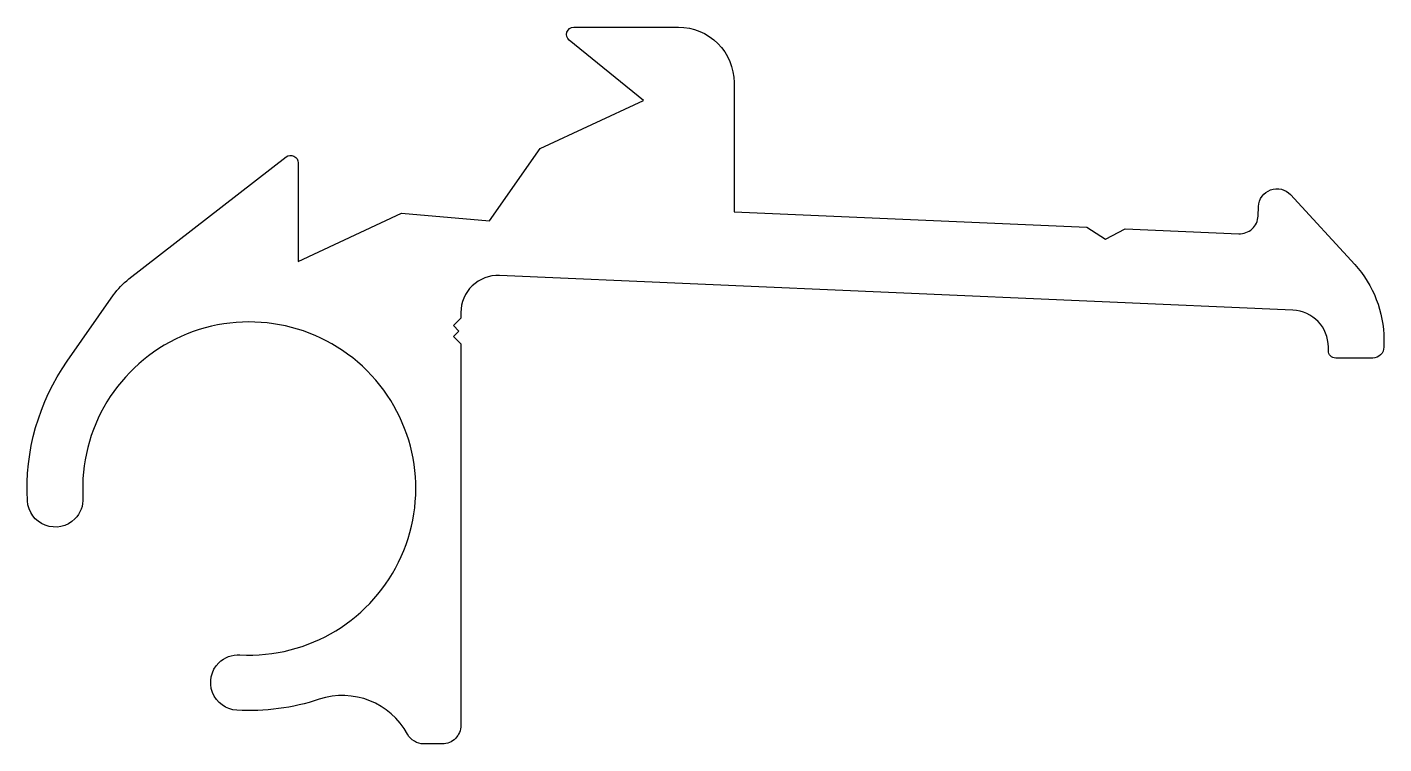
# Model space of a CAD drawing. Extents: x 936.3 to 972.9, y -2.8 to 16.6.
import ezdxf

# ---------------------------------------------------------------- set-up
doc = ezdxf.new("R2010")
doc.units = 0
doc.header["$LTSCALE"] = 15
doc.layers.get('0').update_dxf_attribs({"linetype": 'CONTINUOUS'})

msp = doc.modelspace()

# ---------------------------------------------------------------- linework, layer by layer
at = {"ltscale": 0.05}
for p, q in [((937.56, 3.311), (937.56, 3.311)), ((941.45, -0.578), (941.45, -0.578))]:
    msp.add_line(p, q, dxfattribs=at)
msp.add_lwpolyline([(972.925, 8.156), (972.925, 7.956, -0.414214), (972.625, 7.656), (971.625, 7.656, -0.414214), (971.425, 7.856), (971.425, 7.952, 0.401491), (970.469, 8.952), (949.032, 9.887, 0.427052), (947.988, 8.888), (947.988, 8.738), (947.788, 8.538), (947.938, 8.388), (947.788, 8.238), (947.988, 8.038), (947.988, -2.267, -0.414214), (947.488, -2.767), (946.988, -2.767, -0.274958), (946.549, -2.506, 0.363227), (944.161, -1.562, -0.094278), (941.938, -1.858, -0.648232), (941.45, -0.578, -0.213422), (942.022, -0.36, 2.618034), (937.779, 3.883, -0.213422), (937.56, 3.311, -0.648232), (936.281, 3.799, -0.168194), (937.357, 7.575), (938.609, 9.362, -0.07519), (939.021, 9.795), (943.27, 13.091, -0.623657), (943.593, 12.933), (943.593, 10.268), (946.388, 11.571), (948.765, 11.363), (950.133, 13.318), (952.928, 14.621), (950.919, 16.244, -0.707129), (951.044, 16.6), (953.869, 16.6, -0.414214), (955.369, 15.1), (955.369, 11.613), (964.902, 11.196), (965.408, 10.874), (965.94, 11.151), (969.006, 11.017, 0.414214), (969.528, 11.495), (969.539, 11.755, -0.665703), (970.405, 12.073), (972.137, 10.183, -0.187597), (972.925, 8.156)], format="xyb", dxfattribs=at)

doc.saveas('drawing.dxf')
